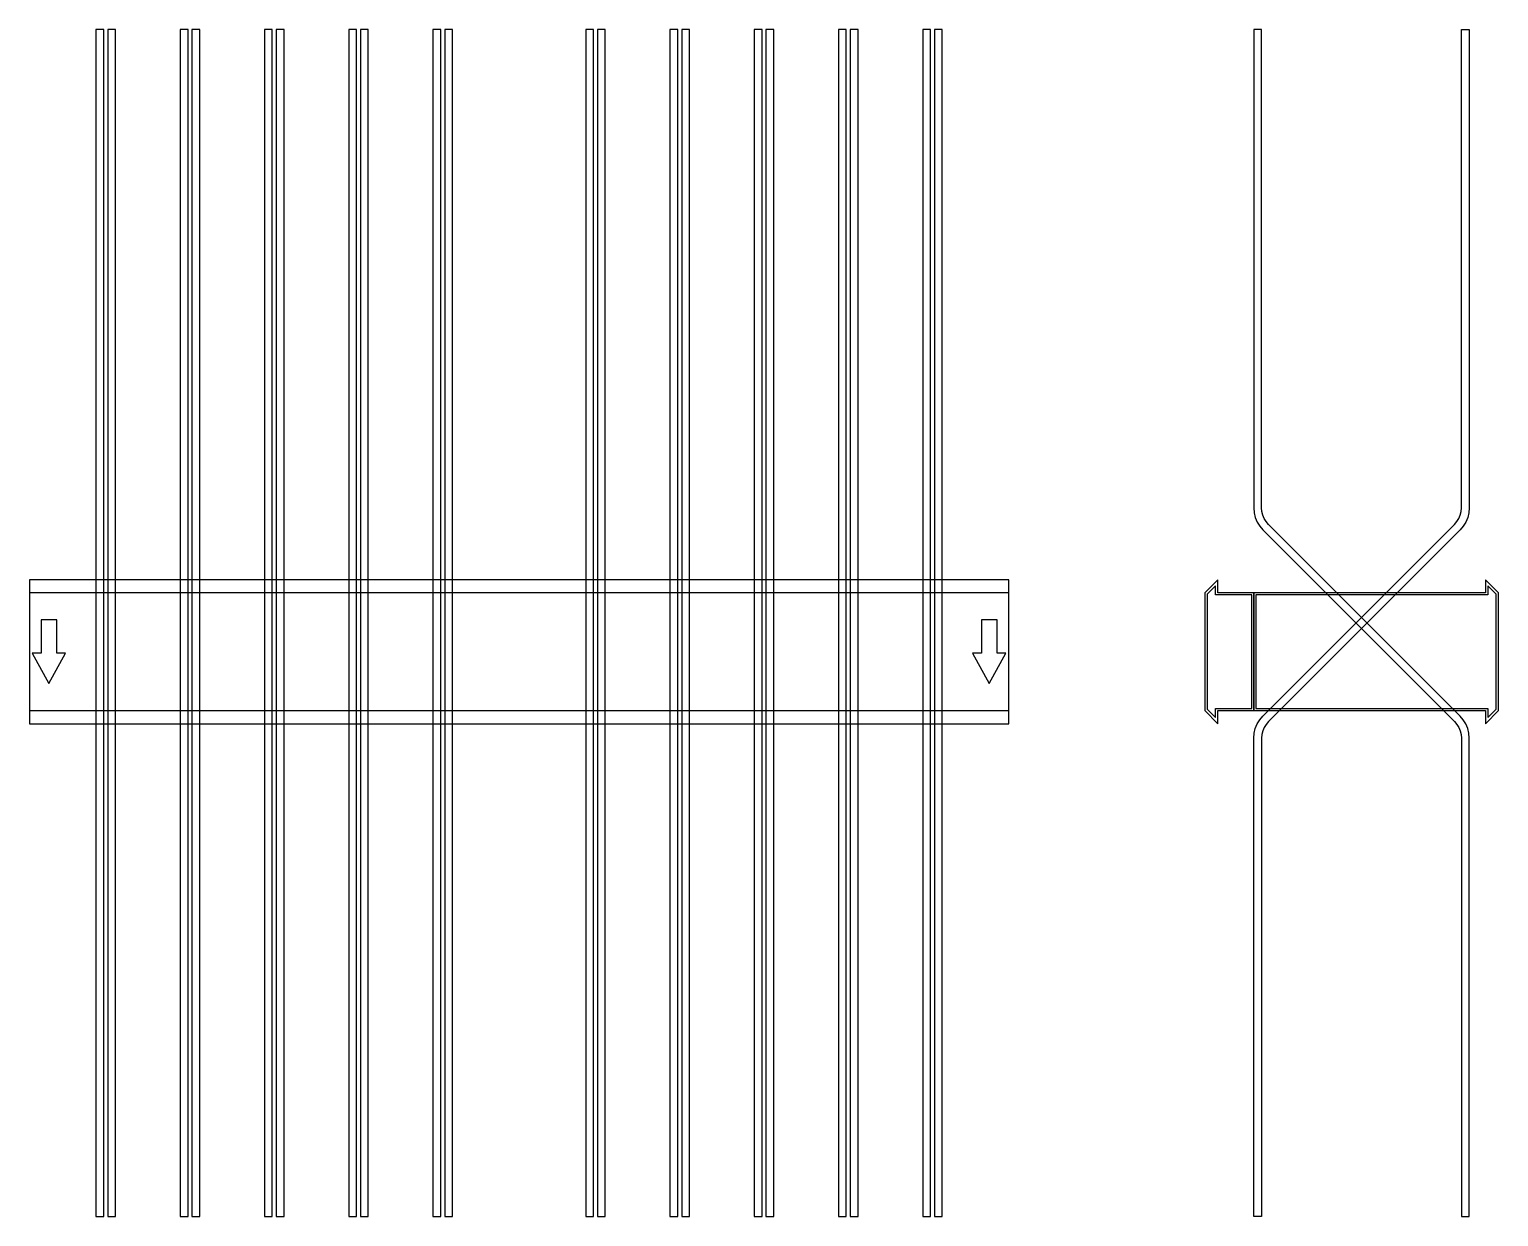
# Model space of a CAD drawing. Extents: x 0 to 1500, y -577 to 635.
import ezdxf

# ---------------------------------------------------------------- set-up
doc = ezdxf.new("R2010")
doc.units = 0
doc.layers.add('Halfen', color=7, linetype='CONTINUOUS')

msp = doc.modelspace()

# ---------------------------------------------------------------- linework, layer by layer
at = {"layer": 'Halfen', "color": 7}
for points in [[(76, -576.569), (76, 635.197), (68, 635.197), (68, -576.569)], [(88, -576.569), (88, 635.197), (80, 635.197), (80, -576.569)], [(162, -576.569), (162, 635.197), (154, 635.197), (154, -576.569)], [(174, -576.569), (174, 635.197), (166, 635.197), (166, -576.569)], [(248, -576.569), (248, 635.197), (240, 635.197), (240, -576.569)], [(260, -576.569), (260, 635.197), (252, 635.197), (252, -576.569)], [(334, -576.569), (334, 635.197), (326, 635.197), (326, -576.569)], [(346, -576.569), (346, 635.197), (338, 635.197), (338, -576.569)], [(420, -576.569), (420, 635.197), (412, 635.197), (412, -576.569)], [(432, -576.569), (432, 635.197), (424, 635.197), (424, -576.569)], [(576, -576.569), (576, 635.197), (568, 635.197), (568, -576.569)], [(588, -576.569), (588, 635.197), (580, 635.197), (580, -576.569)], [(662, -576.569), (662, 635.197), (654, 635.197), (654, -576.569)], [(674, -576.569), (674, 635.197), (666, 635.197), (666, -576.569)], [(748, -576.569), (748, 635.197), (740, 635.197), (740, -576.569)], [(760, -576.569), (760, 635.197), (752, 635.197), (752, -576.569)], [(834, -576.569), (834, 635.197), (826, 635.197), (826, -576.569)], [(846, -576.569), (846, 635.197), (838, 635.197), (838, -576.569)], [(920, -576.569), (920, 635.197), (912, 635.197), (912, -576.569)], [(932, -576.569), (932, 635.197), (924, 635.197), (924, -576.569)], [(1470, -576.569), (1470, -88.284), (1469.606, -83.278), (1468.434, -78.396), (1466.512, -73.757), (1463.889, -69.475), (1460.627, -65.657), (1265.029, 129.941), (1262.584, 132.805), (1260.616, 136.016), (1259.175, 139.495), (1258.295, 143.157), (1258, 146.912), (1258, 635.197), (1250, 635.197), (1250, 146.912), (1250.394, 141.906), (1251.566, 137.023), (1253.488, 132.384), (1256.111, 128.103), (1259.373, 124.284), (1454.971, -71.314), (1457.416, -74.177), (1459.384, -77.388), (1460.825, -80.868), (1461.705, -84.53), (1462, -88.284), (1462, -576.569)], [(1250, -576.569), (1250, -88.284), (1250.394, -83.278), (1251.566, -78.396), (1253.488, -73.757), (1256.111, -69.475), (1259.373, -65.657), (1454.971, 129.941), (1457.416, 132.805), (1459.384, 136.016), (1460.825, 139.495), (1461.705, 143.157), (1462, 146.912), (1462, 635.197), (1470, 635.197), (1470, 146.912), (1469.606, 141.906), (1468.434, 137.023), (1466.512, 132.384), (1463.889, 128.103), (1460.627, 124.284), (1265.029, -71.314), (1262.584, -74.177), (1260.616, -77.388), (1259.175, -80.868), (1258.295, -84.53), (1258, -88.284), (1258, -576.569)], [(0, -73.5), (1000, -73.5), (1000, 73.5), (0, 73.5)], [(0, -60), (1000, -60), (1000, 60), (0, 60)], [(1250, -60), (1250, 60), (1213.5, 60), (1213.5, 73.5), (1200, 60), (1200, -60), (1213.5, -73.5), (1213.5, -60)], [(1248, -58), (1248, 58), (1211, 58), (1211, 67.25), (1202.5, 58.75), (1202.5, -58.75), (1211, -67.25), (1211, -58)], [(1500, -60), (1500, 60), (1486.5, 73.5), (1486.5, 60), (1250, 60), (1250, -60), (1486.5, -60), (1486.5, -73.5)], [(1497.5, -58.75), (1497.5, 58.75), (1489, 67.25), (1489, 58), (1252, 58), (1252, -58), (1489, -58), (1489, -67.25)], [(20, -32.5), (37, -1.5), (28, -1.5), (28, 32.5), (12, 32.5), (12, -1.5), (3, -1.5)], [(980, -32.5), (997, -1.5), (988, -1.5), (988, 32.5), (972, 32.5), (972, -1.5), (963, -1.5)]]:
    msp.add_lwpolyline(points, close=True, dxfattribs=at)

doc.saveas('drawing.dxf')
